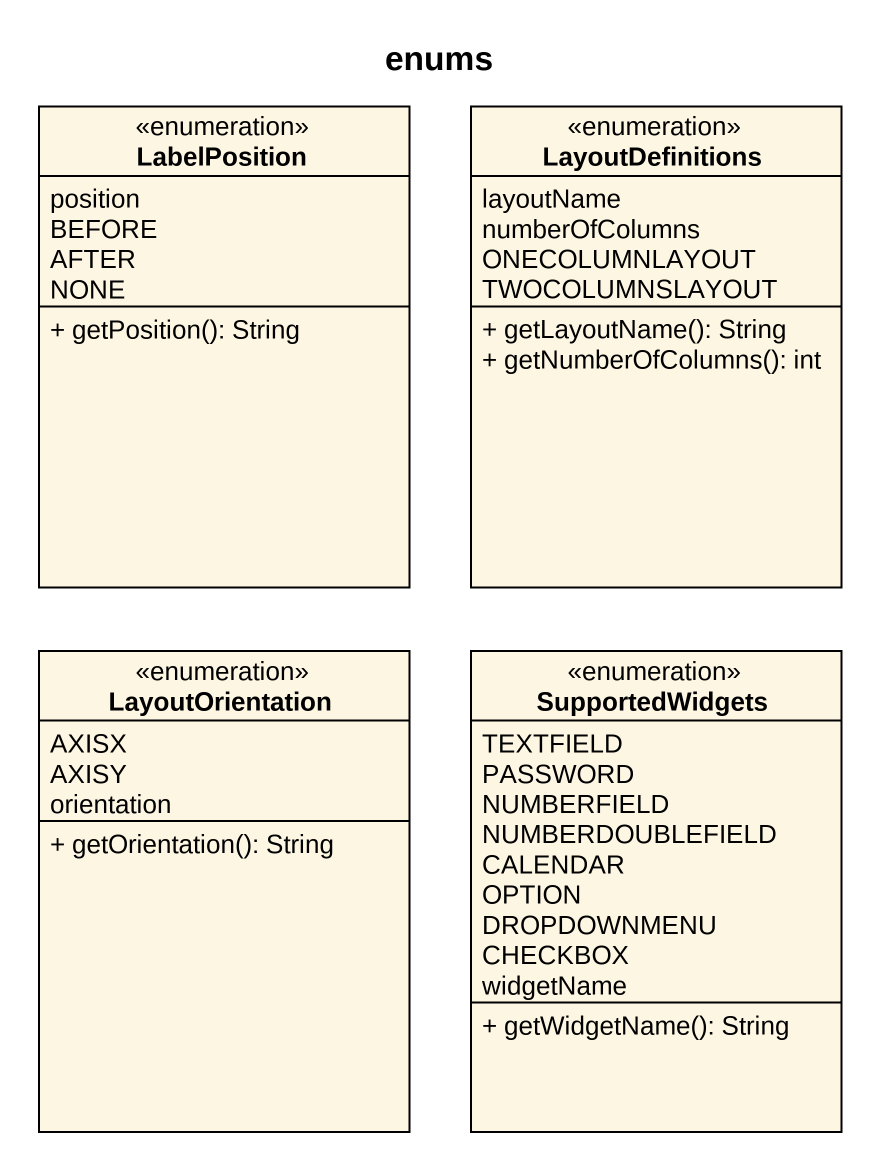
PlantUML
@startuml
title enums
hide circle
hide empty members
skinparam classAttributeIconSize 0
enum LabelPosition {
  position
  BEFORE
  AFTER
  NONE
  + getPosition(): String
}
enum LayoutDefinitions {
  layoutName
  numberOfColumns
  ONECOLUMNLAYOUT
  TWOCOLUMNSLAYOUT
  + getLayoutName(): String
  + getNumberOfColumns(): int
}
enum LayoutOrientation {
  AXISX
  AXISY
  orientation
  + getOrientation(): String
}
enum SupportedWidgets {
  TEXTFIELD
  PASSWORD
  NUMBERFIELD
  NUMBERDOUBLEFIELD
  CALENDAR
  OPTION
  DROPDOWNMENU
  CHECKBOX
  widgetName
  + getWidgetName(): String
}
@enduml
